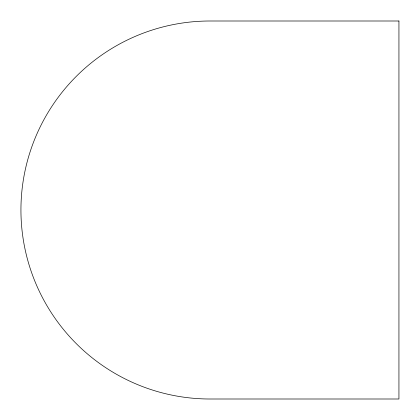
<?xml version="1.0" encoding="UTF-8"?>
<svg xmlns="http://www.w3.org/2000/svg" width="420" height="420" viewBox="0 0 420 420"><rect width="100%" height="100%" fill="white"/><g stroke="black" fill="none" stroke-linecap="round" stroke-linejoin="round"><path stroke-width="0.63" d="M398.937 21L209.937 21A189 189 0 0 0 20.937 210A189 189 0 0 0 209.937 399L398.937 399L398.937 21"/></g></svg>
